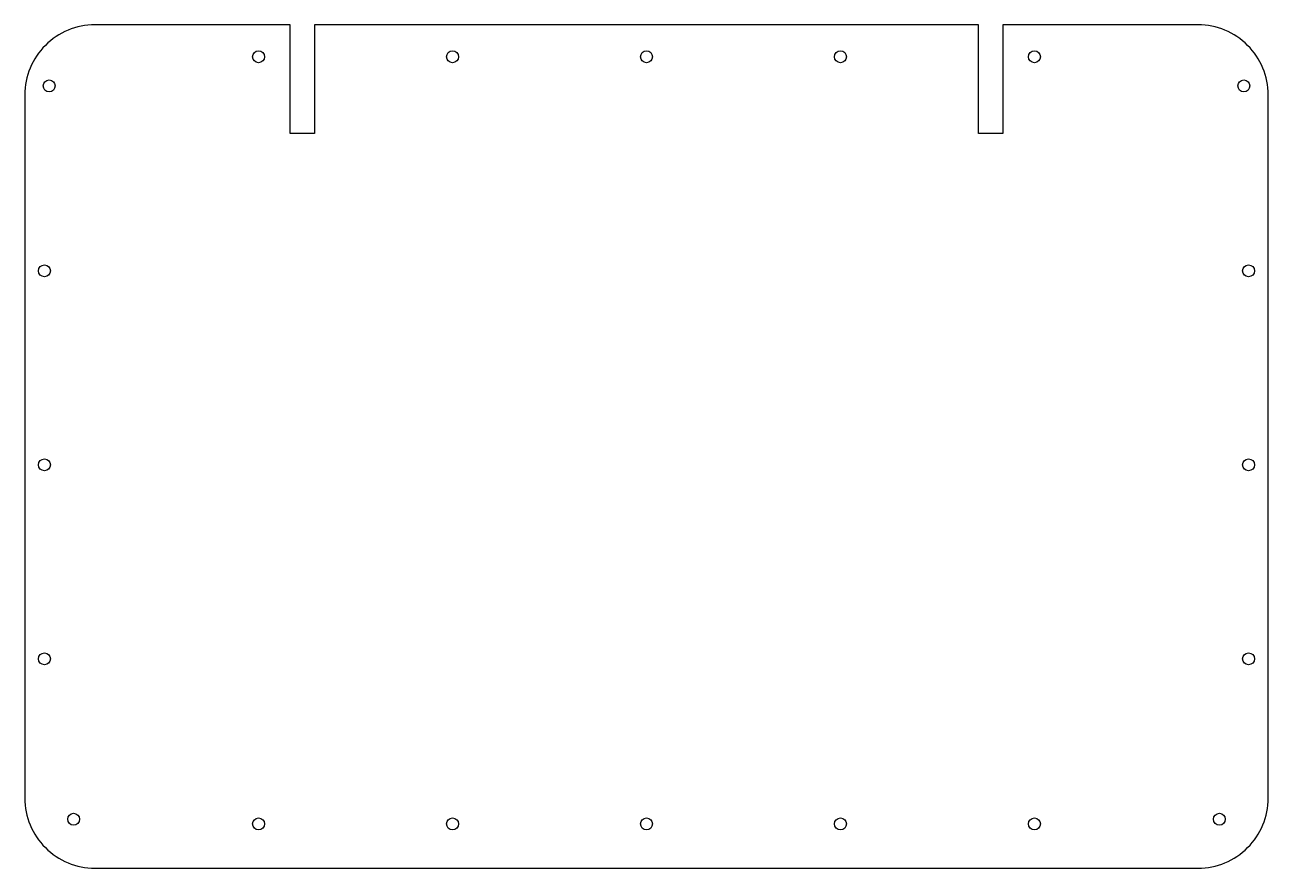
# Model space of a CAD drawing. Header units: millimetres. Extents: x -152 to 152, y -96 to 110.
import ezdxf

# ---------------------------------------------------------------- set-up
doc = ezdxf.new("R2010")
doc.units = ezdxf.units.MM
doc.layers.add('CUTOUTS', color=1, linetype='CONTINUOUS')
doc.layers.add('PERIMETER', color=5, linetype='CONTINUOUS')

msp = doc.modelspace()

# ---------------------------------------------------------------- linework, layer by layer
at = {"layer": 'CUTOUTS'}
for centre in [(-94.58, 102), (-47.29, 102), (0, 102), (47.29, 102), (94.58, 102), (-145.63, 94.9), (145.63, 94.9), (-146.78, 49.82), (146.78, 49.82), (-146.78, 2.53), (146.78, 2.53), (-146.78, -44.76), (146.78, -44.76), (-139.66, -83.86), (-94.58, -85), (-47.29, -85), (0, -85), (47.29, -85), (94.58, -85), (139.66, -83.86)]:
    msp.add_circle(centre, 1.45, dxfattribs=at)
at = {"layer": 'PERIMETER'}
msp.add_lwpolyline([(-134.05, 109.77), (-134.5, 109.77, 0.414214), (-151.55, 92.72), (-151.55, -78.72, 0.414214), (-134.5, -95.77), (134.5, -95.77, 0.414214), (151.55, -78.72), (151.55, 92.72, 0.414214), (134.5, 109.77), (134.05, 109.77), (134.05, 109.77), (124.95, 109.77), (124.95, 109.77), (86.9, 109.77), (86.9, 83.27), (80.95, 83.27), (80.95, 109.77), (-80.95, 109.77), (-80.95, 83.27), (-86.9, 83.27), (-86.9, 109.77), (-124.95, 109.77), (-124.95, 109.77), (-134.05, 109.77)], format="xyb", close=True, dxfattribs=at)

doc.saveas('drawing.dxf')
